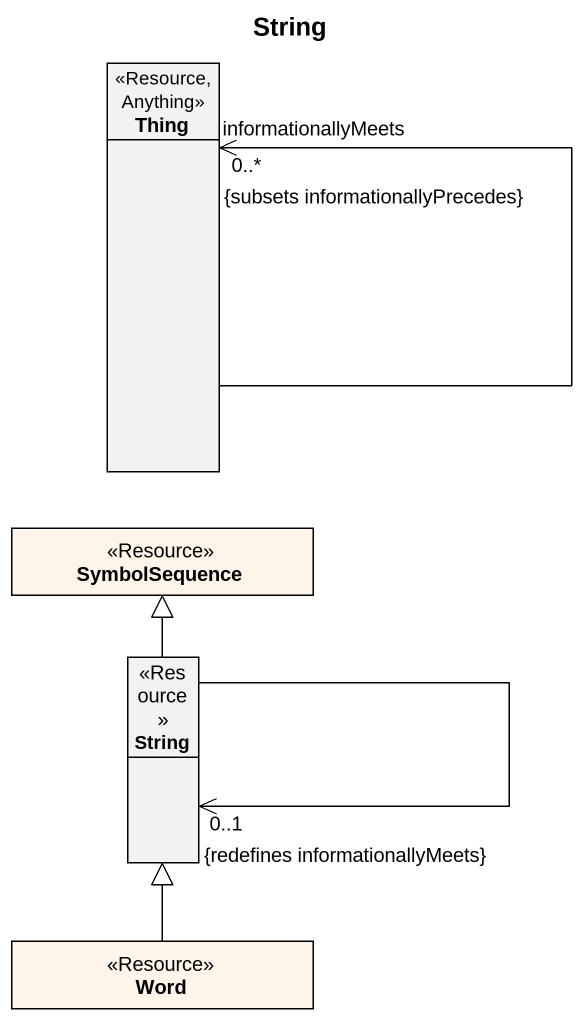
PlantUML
@startuml
title String
hide circle
hide empty members
class Thing <<Resource, Anything>>
class SymbolSequence <<Resource>> #FFF4EA
class String <<Resource>>
class Word <<Resource>> #FFF4EA
Thing --> "informationallyMeets\n0..*\n{subsets informationallyPrecedes}" Thing
String -up-|> SymbolSequence
String --> "0..1\n{redefines informationallyMeets}" String
Word -up-|> String
@enduml
